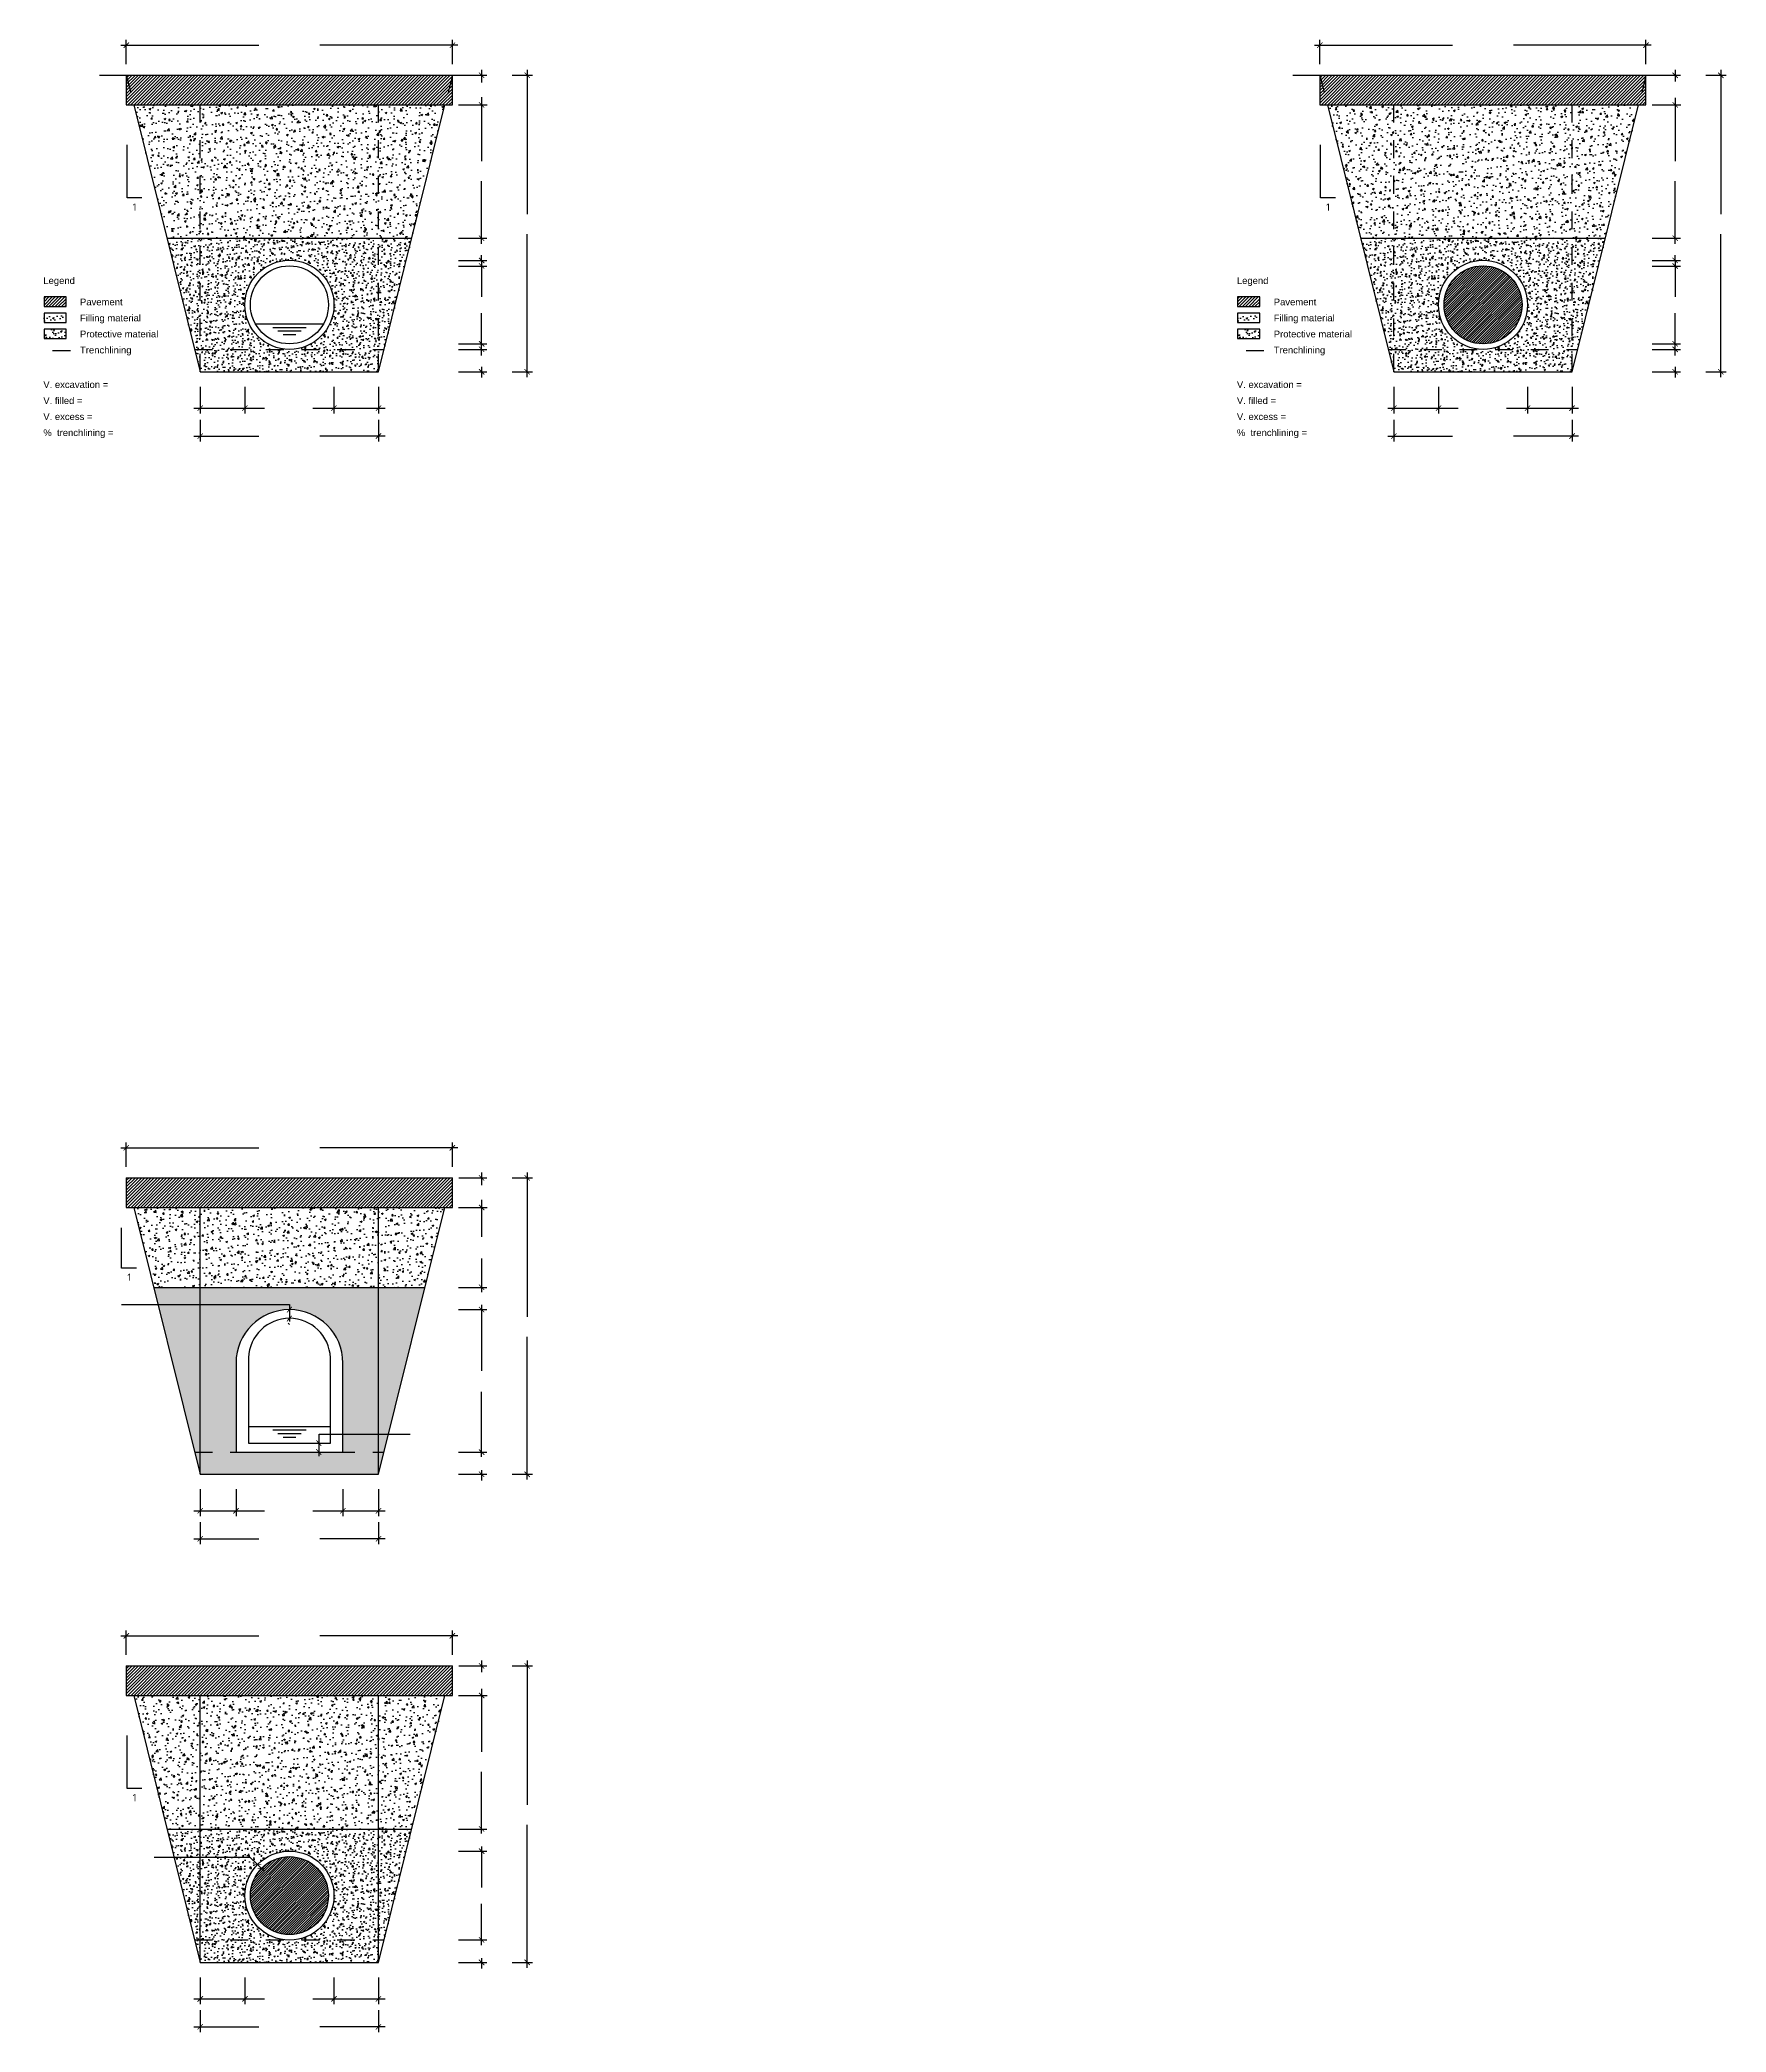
# Model space of a CAD drawing. Header units: inches. Extents: x -2.2 to 7.3, y -0.4 to 10.8.
import ezdxf

# ---------------------------------------------------------------- set-up
doc = ezdxf.new("R2010")
doc.units = ezdxf.units.IN
doc.header["$MEASUREMENT"] = 0
doc.linetypes.add('HIDDEN', pattern=[0.375, 0.25, -0.125])
doc.styles.add('open sans', font='OpenSans-Regular.ttf', dxfattribs={"height": 0.1})
doc.styles.get("Standard").update_dxf_attribs({"font": 'arial.ttf'})
pattern_1 = [(45, (-3.180415, 0), (-0.008838835, 0.008838835), [])]
pattern_2 = [(45, (3.521728, 0), (-0.008838835, 0.008838835), [])]

# ---------------------------------------------------------------- blocks, each defined once
blk = doc.blocks.new('_ARCHTICK')
at = {"color": 0, "linetype": 'ByBlock', "const_width": 0.15}
blk.add_lwpolyline([(-0.5, -0.5), (0.5, 0.5)], dxfattribs=at)

msp = doc.modelspace()

# ---------------------------------------------------------------- hatches: boundary and pattern name
at = {"linetype": 'Continuous', "ltscale": 0.1}
h = msp.add_hatch(dxfattribs=at)
h.set_pattern_fill('ANSI31', color=252, scale=0.1, style=0)
h.set_pattern_definition(pattern_1)
h.paths.add_polyline_path([(0.124, 10.398), (0.166, 10.564), (-1.665, 10.564), (-1.623, 10.398)])
h.paths.add_polyline_path([(-1.623, 10.398), (-1.665, 10.564), (-1.665, 10.398)], flags=16)
h.paths.add_polyline_path([(0.166, 10.398), (0.166, 10.564), (0.124, 10.398)], flags=16)
h = msp.add_hatch(dxfattribs=at)
h.set_pattern_fill('ANSI31', color=252, scale=0.1, style=0)
h.set_pattern_definition(pattern_2)
h.paths.add_polyline_path([(6.827, 10.398), (6.868, 10.564), (5.037, 10.564), (5.079, 10.398)])
h.paths.add_polyline_path([(5.079, 10.398), (5.037, 10.564), (5.037, 10.398)], flags=16)
h.paths.add_polyline_path([(6.868, 10.398), (6.868, 10.564), (6.827, 10.398)], flags=16)
h = msp.add_hatch(dxfattribs=at)
h.set_pattern_fill('AR-CONC', color=25, scale=0.014, style=0)
h.set_pattern_definition([(50, (-3.180415, 0), (0.1004164, -0.0087853), [0.0105, -0.1155]), (355, (-3.18042, 0), (-0.0194252, 0.1053069), [0.0084, -0.0924]), (100.4514, (-3.17205, -0.00073), (0.0809913, 0.0965215), [0.0089236, -0.0981599]), (46.1842, (-3.18042, 0.028), (0.1494137, -0.0231727), [0.01575, -0.17325]), (96.6356, (-3.16796, 0.02607), (0.1308528, 0.1363765), [0.0133854, -0.1472398]), (351.1842, (-3.18042, 0.028), (0.1308527, 0.1363766), [0.0126, -0.1386]), (21, (-3.166415, 0.021), (0.083567, -0.05636664), [0.0105, -0.1155]), (326, (-3.16642, 0.021), (0.0340641, 0.101521), [0.0084, -0.0924]), (71.4514, (-3.15945, 0.0163), (0.1176312, 0.0451543), [0.0089236, -0.0981599]), (37.5, (-3.180415, 0), (0.00170238, 0.04660514), [0, -0.09128, 0, -0.0938, 0, -0.09275]), (7.5, (-3.180415, 0), (0.03682974, 0.05521764), [0, -0.05348, 0, -0.08918, 0, -0.03535]), (327.5, (-3.211635, 0), (0.07473514, -0.00315768), [0, -0.035, 0, -0.1092, 0, -0.1449]), (317.5, (-3.225635, 0), (0.08164606, 0.0140147), [0, -0.0455, 0, -0.07252, 0, -0.1029])])
h.paths.add_polyline_path([(-1.25, 9.649), (-1.25, 10.398), (-1.623, 10.398), (-1.436, 9.649)])
h.paths.add_polyline_path([(-0.249, 9.649), (-0.249, 10.398), (-1.25, 10.398), (-1.25, 9.649)])
h.paths.add_polyline_path([(-0.062, 9.649), (0.124, 10.398), (-0.249, 10.398), (-0.249, 9.649)])
h = msp.add_hatch(dxfattribs=at)
h.set_pattern_fill('AR-CONC', color=25, scale=0.014, style=0)
h.set_pattern_definition([(50, (-0.66993, 0), (0.1004164, -0.0087853), [0.0105, -0.1155]), (355, (-0.66993, 0), (-0.0194252, 0.1053069), [0.0084, -0.0924]), (100.4514, (-0.66156, -0.00073), (0.0809913, 0.0965215), [0.0089236, -0.0981599]), (46.1842, (-0.66993, 0.028), (0.1494137, -0.0231727), [0.01575, -0.17325]), (96.6356, (-0.65748, 0.02607), (0.1308528, 0.1363765), [0.0133854, -0.1472398]), (351.1842, (-0.66993, 0.028), (0.1308527, 0.1363766), [0.0126, -0.1386]), (21, (-0.65593, 0.021), (0.083567, -0.05636664), [0.0105, -0.1155]), (326, (-0.65593, 0.021), (0.03406415, 0.101521), [0.0084, -0.0924]), (71.4514, (-0.64897, 0.0163), (0.1176312, 0.0451543), [0.0089236, -0.0981599]), (37.5, (-0.669932, 0), (0.00170238, 0.04660514), [0, -0.09128, 0, -0.0938, 0, -0.09275]), (7.5, (-0.66993, 0), (0.03682974, 0.05521764), [0, -0.05348, 0, -0.08918, 0, -0.03535]), (327.5, (-0.701152, 0), (0.07473514, -0.00315768), [0, -0.035, 0, -0.1092, 0, -0.1449]), (317.5, (-0.71515, 0), (0.08164606, 0.0140147), [0, -0.0455, 0, -0.07252, 0, -0.1029])])
h.paths.add_polyline_path([(5.453, 9.649), (5.453, 10.398), (5.079, 10.398), (5.266, 9.649)])
h.paths.add_polyline_path([(6.453, 9.649), (6.453, 10.398), (5.453, 10.398), (5.453, 9.649)])
h.paths.add_polyline_path([(6.64, 9.649), (6.827, 10.398), (6.453, 10.398), (6.453, 9.649)])
h = msp.add_hatch(dxfattribs=at)
h.set_pattern_fill('AR-CONC', color=35, scale=0.01, style=0)
h.set_pattern_definition([(50, (-3.180415, 0), (0.07172602, -0.0062752), [0.0075, -0.0825]), (355, (-3.180415, 0), (-0.01387513, 0.0752192), [0.006, -0.066]), (100.4514, (-3.17444, -0.00052), (0.05785094, 0.06894395), [0.006374, -0.0701142]), (46.1842, (-3.180415, 0.02), (0.1067241, -0.0165519), [0.01125, -0.12375]), (96.6356, (-3.17152, 0.01862), (0.0934663, 0.0974118), [0.009561, -0.1051713]), (351.1842, (-3.18042, 0.02), (0.0934662, 0.0974119), [0.009, -0.099]), (21, (-3.170415, 0.015), (0.0596907, -0.0402619), [0.0075, -0.0825]), (326, (-3.170415, 0.015), (0.02433153, 0.072515), [0.006, -0.066]), (71.4514, (-3.16544, 0.011645), (0.08402226, 0.03225305), [0.006374, -0.0701142]), (37.5, (-3.180415, 0), (0.001215986, 0.033289385), [0, -0.0652, 0, -0.067, 0, -0.06625]), (7.5, (-3.180415, 0), (0.02630695, 0.03944117), [0, -0.0382, 0, -0.0637, 0, -0.02525]), (327.5, (-3.202715, 0), (0.053382244, -0.00225549), [0, -0.025, 0, -0.078, 0, -0.1035]), (317.5, (-3.212715, 0), (0.05831862, 0.0100105), [0, -0.0325, 0, -0.0518, 0, -0.0735])])
h.paths.add_polyline_path([(-0.249, 9.025), (-0.249, 9.649), (-1.25, 9.649), (-1.25, 9.025), (-0.749, 9.025, -0.414213), (-0.999, 9.275, -1), (-0.499, 9.275, -0.414213), (-0.749, 9.025)])
h.paths.add_polyline_path([(-1.25, 8.899), (-1.25, 9.649), (-1.436, 9.649)])
h.paths.add_polyline_path([(-0.218, 9.025), (-0.062, 9.649), (-0.249, 9.649), (-0.249, 9.025)])
h.paths.add_polyline_path([(-0.249, 8.899), (-0.249, 9.025), (-1.25, 9.025), (-1.25, 8.899)])
h = msp.add_hatch(dxfattribs=at)
h.set_pattern_fill('AR-CONC', color=35, scale=0.01, style=0)
h.set_pattern_definition([(50, (3.52173, 0), (0.07172602, -0.0062752), [0.0075, -0.0825]), (355, (3.52173, 0), (-0.01387513, 0.0752192), [0.006, -0.066]), (100.4514, (3.527705, -0.00052), (0.05785094, 0.06894395), [0.006374, -0.0701142]), (46.1842, (3.52173, 0.02), (0.1067241, -0.0165519), [0.01125, -0.12375]), (96.6356, (3.53062, 0.01862), (0.0934663, 0.0974118), [0.009561, -0.1051713]), (351.1842, (3.52173, 0.02), (0.0934662, 0.0974119), [0.009, -0.099]), (21, (3.53173, 0.015), (0.0596907, -0.0402619), [0.0075, -0.0825]), (326, (3.53173, 0.015), (0.02433153, 0.072515), [0.006, -0.066]), (71.4514, (3.5367, 0.011645), (0.08402226, 0.03225305), [0.006374, -0.0701142]), (37.5, (3.521728, 0), (0.001215986, 0.033289385), [0, -0.0652, 0, -0.067, 0, -0.06625]), (7.5, (3.521728, 0), (0.02630695, 0.03944117), [0, -0.0382, 0, -0.0637, 0, -0.02525]), (327.5, (3.499428, 0), (0.053382244, -0.00225549), [0, -0.025, 0, -0.078, 0, -0.1035]), (317.5, (3.48943, 0), (0.05831862, 0.0100105), [0, -0.0325, 0, -0.0518, 0, -0.0735])])
h.paths.add_polyline_path([(6.453, 9.025), (6.453, 9.649), (5.453, 9.649), (5.453, 9.025), (5.953, 9.025, -0.414213), (5.703, 9.275, -1), (6.203, 9.275, -0.414213), (5.953, 9.025)])
h.paths.add_polyline_path([(5.453, 8.899), (5.453, 9.649), (5.266, 9.649)])
h.paths.add_polyline_path([(6.485, 9.025), (6.64, 9.649), (6.453, 9.649), (6.453, 9.025)])
h.paths.add_polyline_path([(6.453, 8.899), (6.453, 9.025), (5.453, 9.025), (5.453, 8.899)])
h = msp.add_hatch(dxfattribs=at)
h.set_pattern_fill('ANSI31', color=141, scale=0.075, style=0)
h.set_pattern_definition([(45, (-0.669932, 0), (-0.006629126, 0.006629126), [])])
h.paths.add_polyline_path([(6.172, 9.275, 1), (5.734, 9.275, 1)])
h = msp.add_hatch(dxfattribs=at)
h.set_pattern_fill('ANSI31', color=252, scale=0.1, style=0)
h.set_pattern_definition(pattern_1)
h.paths.add_polyline_path([(-2.003, 9.265), (-2.003, 9.319), (-2.127, 9.319), (-2.127, 9.265)])
h = msp.add_hatch(dxfattribs=at)
h.set_pattern_fill('ANSI31', color=252, scale=0.1, style=0)
h.set_pattern_definition(pattern_2)
h.paths.add_polyline_path([(4.699, 9.265), (4.699, 9.319), (4.575, 9.319), (4.575, 9.265)])
h = msp.add_hatch(dxfattribs=at)
h.set_pattern_fill('AR-CONC', color=25, scale=0.014, style=0)
h.set_pattern_definition([(50, (-3.18155, -0.171), (0.1004164, -0.0087853), [0.0105, -0.1155]), (355, (-3.18155, -0.171), (-0.0194252, 0.1053069), [0.0084, -0.0924]), (100.4514, (-3.17318, -0.17173), (0.0809913, 0.0965215), [0.0089236, -0.0981599]), (46.1842, (-3.18155, -0.143), (0.1494137, -0.0231727), [0.01575, -0.17325]), (96.6356, (-3.1691, -0.14493), (0.1308528, 0.1363765), [0.0133854, -0.1472398]), (351.1842, (-3.18155, -0.143), (0.1308527, 0.1363766), [0.0126, -0.1386]), (21, (-3.16755, -0.15), (0.083567, -0.05636664), [0.0105, -0.1155]), (326, (-3.16755, -0.15), (0.0340641, 0.101521), [0.0084, -0.0924]), (71.4514, (-3.16059, -0.15469), (0.1176312, 0.0451543), [0.0089236, -0.0981599]), (37.5, (-3.18155, -0.170997), (0.00170238, 0.04660514), [0, -0.09128, 0, -0.0938, 0, -0.09275]), (7.5, (-3.18155, -0.170997), (0.03682974, 0.05521764), [0, -0.05348, 0, -0.08918, 0, -0.03535]), (327.5, (-3.21277, -0.170997), (0.07473514, -0.00315768), [0, -0.035, 0, -0.1092, 0, -0.1449]), (317.5, (-3.22677, -0.171), (0.08164606, 0.0140147), [0, -0.0455, 0, -0.07252, 0, -0.1029])])
h.paths.add_polyline_path([(-2.003, 9.175), (-2.003, 9.229), (-2.127, 9.229), (-2.127, 9.175)])
h = msp.add_hatch(dxfattribs=at)
h.set_pattern_fill('AR-CONC', color=25, scale=0.014, style=0)
h.set_pattern_definition([(50, (3.52059, -0.171), (0.1004164, -0.0087853), [0.0105, -0.1155]), (355, (3.52059, -0.171), (-0.0194252, 0.1053069), [0.0084, -0.0924]), (100.4514, (3.52896, -0.17173), (0.0809913, 0.0965215), [0.0089236, -0.0981599]), (46.1842, (3.52059, -0.143), (0.1494137, -0.0231727), [0.01575, -0.17325]), (96.6356, (3.53304, -0.14493), (0.1308528, 0.1363765), [0.0133854, -0.1472398]), (351.1842, (3.5206, -0.143), (0.1308527, 0.1363766), [0.0126, -0.1386]), (21, (3.53459, -0.15), (0.083567, -0.05636664), [0.0105, -0.1155]), (326, (3.53459, -0.15), (0.0340641, 0.101521), [0.0084, -0.0924]), (71.4514, (3.54156, -0.15469), (0.1176312, 0.0451543), [0.0089236, -0.0981599]), (37.5, (3.520594, -0.170997), (0.00170238, 0.04660514), [0, -0.09128, 0, -0.0938, 0, -0.09275]), (7.5, (3.520594, -0.170997), (0.03682974, 0.05521764), [0, -0.05348, 0, -0.08918, 0, -0.03535]), (327.5, (3.489374, -0.170997), (0.07473514, -0.00315768), [0, -0.035, 0, -0.1092, 0, -0.1449]), (317.5, (3.475374, -0.171), (0.08164606, 0.0140147), [0, -0.0455, 0, -0.07252, 0, -0.1029])])
h.paths.add_polyline_path([(4.699, 9.175), (4.699, 9.229), (4.575, 9.229), (4.575, 9.175)])
h = msp.add_hatch(dxfattribs=at)
h.set_pattern_fill('AR-CONC', color=35, scale=0.01, style=0)
h.set_pattern_definition([(50, (-3.18155, -0.171), (0.071726, -0.0062752), [0.0075, -0.0825]), (355, (-3.18155, -0.171), (-0.01387513, 0.0752192), [0.006, -0.066]), (100.4514, (-3.17557, -0.17152), (0.05785094, 0.06894395), [0.006374, -0.0701142]), (46.1842, (-3.18155, -0.151), (0.1067241, -0.0165519), [0.01125, -0.12375]), (96.6356, (-3.17266, -0.15238), (0.0934663, 0.0974118), [0.009561, -0.1051713]), (351.1842, (-3.18155, -0.151), (0.0934662, 0.0974119), [0.009, -0.099]), (21, (-3.17155, -0.156), (0.0596907, -0.0402619), [0.0075, -0.0825]), (326, (-3.17155, -0.156), (0.02433153, 0.072515), [0.006, -0.066]), (71.4514, (-3.166575, -0.15935), (0.08402226, 0.03225305), [0.006374, -0.0701142]), (37.5, (-3.18155, -0.170997), (0.001215986, 0.033289385), [0, -0.0652, 0, -0.067, 0, -0.06625]), (7.5, (-3.18155, -0.170997), (0.02630695, 0.03944117), [0, -0.0382, 0, -0.0637, 0, -0.02525]), (327.5, (-3.20385, -0.170997), (0.05338224, -0.00225549), [0, -0.025, 0, -0.078, 0, -0.1035]), (317.5, (-3.21385, -0.170997), (0.05831862, 0.0100105), [0, -0.0325, 0, -0.0518, 0, -0.0735])])
h.paths.add_polyline_path([(-2.003, 9.085), (-2.003, 9.139), (-2.127, 9.139), (-2.127, 9.085)])
h = msp.add_hatch(dxfattribs=at)
h.set_pattern_fill('AR-CONC', color=35, scale=0.01, style=0)
h.set_pattern_definition([(50, (3.520594, -0.171), (0.071726, -0.0062752), [0.0075, -0.0825]), (355, (3.52059, -0.171), (-0.01387513, 0.0752192), [0.006, -0.066]), (100.4514, (3.52657, -0.17152), (0.05785094, 0.06894395), [0.006374, -0.0701142]), (46.1842, (3.52059, -0.151), (0.1067241, -0.0165519), [0.01125, -0.12375]), (96.6356, (3.52949, -0.15238), (0.0934663, 0.0974118), [0.009561, -0.1051713]), (351.1842, (3.52059, -0.151), (0.0934662, 0.0974119), [0.009, -0.099]), (21, (3.530594, -0.156), (0.0596907, -0.0402619), [0.0075, -0.0825]), (326, (3.53059, -0.156), (0.02433153, 0.072515), [0.006, -0.066]), (71.4514, (3.53557, -0.15935), (0.08402226, 0.03225305), [0.006374, -0.0701142]), (37.5, (3.520594, -0.170997), (0.001215986, 0.033289385), [0, -0.0652, 0, -0.067, 0, -0.06625]), (7.5, (3.520594, -0.170997), (0.02630695, 0.03944117), [0, -0.0382, 0, -0.0637, 0, -0.02525]), (327.5, (3.498294, -0.170997), (0.05338224, -0.00225549), [0, -0.025, 0, -0.078, 0, -0.1035]), (317.5, (3.488294, -0.170997), (0.05831862, 0.0100105), [0, -0.0325, 0, -0.0518, 0, -0.0735])])
h.paths.add_polyline_path([(4.699, 9.085), (4.699, 9.139), (4.575, 9.139), (4.575, 9.085)])
h = msp.add_hatch(dxfattribs=at)
h.set_pattern_fill('ANSI31', color=252, scale=0.1, style=0)
h.set_pattern_definition([(45, (-3.180415, -6.192466), (-0.008838835, 0.008838835), [])])
h.paths.add_polyline_path([(0.124, 4.206), (0.166, 4.372), (-1.665, 4.372), (-1.623, 4.206)])
h.paths.add_polyline_path([(-1.623, 4.206), (-1.665, 4.372), (-1.665, 4.206)], flags=16)
h.paths.add_polyline_path([(0.166, 4.206), (0.166, 4.372), (0.124, 4.206)], flags=16)
h = msp.add_hatch(dxfattribs=at)
h.set_pattern_fill('AR-CONC', color=252, scale=0.014, style=0)
h.paths.add_polyline_path([(-1.25, 3.757), (-1.25, 4.206), (-1.623, 4.206), (-1.511, 3.757)])
h.paths.add_polyline_path([(-0.249, 3.757), (-0.249, 4.206), (-1.25, 4.206), (-1.25, 3.757)])
h.paths.add_polyline_path([(0.013, 3.757), (0.124, 4.206), (-0.249, 4.206), (-0.249, 3.757)])
h = msp.add_hatch(dxfattribs=at)
h.set_pattern_fill('AR-CONC', color=252, scale=0.01, style=0)
h.paths.add_polyline_path([(-1.25, 2.775), (-1.25, 3.661), (-1.487, 3.661), (-1.266, 2.775)])
h.paths.add_polyline_path([(-1.25, 3.661), (-1.25, 3.757), (-1.511, 3.757), (-1.487, 3.661)])
h.paths.add_polyline_path([(-0.249, 2.832), (-0.249, 3.757), (-1.25, 3.757), (-1.25, 3.661), (-0.749, 3.661), (-0.749, 3.632, -0.413749), (-0.449, 3.332), (-0.449, 2.832)])
h.paths.add_polyline_path([(-0.218, 2.832), (0.013, 3.757), (-0.249, 3.757), (-0.249, 2.832)])
h.paths.add_polyline_path([(-0.249, 2.707), (-0.249, 2.832), (-0.449, 2.832), (-0.749, 2.832), (-0.878, 2.832), (-0.878, 2.775), (-1.25, 2.775), (-1.25, 2.707)])
h.paths.add_polyline_path([(-0.249, 2.707), (-0.218, 2.832), (-0.249, 2.832)])
h.paths.add_polyline_path([(-1.25, 2.707), (-1.25, 2.775), (-1.266, 2.775)])
h.paths.add_polyline_path([(-1.049, 3.332, -0.414214), (-0.749, 3.632), (-0.749, 3.633), (-0.749, 3.661), (-1.25, 3.661), (-1.25, 2.832), (-1.049, 2.832)], flags=16)
h.paths.add_polyline_path([(-0.878, 2.775), (-0.878, 2.832), (-0.878, 2.832), (-1.049, 2.832), (-1.25, 2.832), (-1.25, 2.775)], flags=16)
h = msp.add_hatch(dxfattribs=at)
h.set_pattern_fill('ANSI31', color=252, scale=0.1, style=0)
h.set_pattern_definition([(45, (-3.180415, -8.933363), (-0.008838835, 0.008838835), [])])
h.paths.add_polyline_path([(0.124, 1.465), (0.166, 1.631), (-1.665, 1.631), (-1.623, 1.465)])
h.paths.add_polyline_path([(-1.623, 1.465), (-1.665, 1.631), (-1.665, 1.465)], flags=16)
h.paths.add_polyline_path([(0.166, 1.465), (0.166, 1.631), (0.124, 1.465)], flags=16)
h = msp.add_hatch(dxfattribs=at)
h.set_pattern_fill('AR-CONC', color=252, scale=0.014, style=0)
h.set_pattern_definition([(50, (-7.372075, -8.93336), (0.1004164, -0.0087853), [0.0105, -0.1155]), (355, (-7.37208, -8.93336), (-0.0194252, 0.1053069), [0.0084, -0.0924]), (100.4514, (-7.36371, -8.93409), (0.0809913, 0.0965215), [0.0089236, -0.0981599]), (46.1842, (-7.37208, -8.90536), (0.1494137, -0.0231727), [0.01575, -0.17325]), (96.6356, (-7.35962, -8.9073), (0.1308528, 0.1363765), [0.0133854, -0.1472398]), (351.1842, (-7.37208, -8.90536), (0.1308527, 0.1363766), [0.0126, -0.1386]), (21, (-7.358075, -8.91236), (0.083567, -0.05636664), [0.0105, -0.1155]), (326, (-7.35808, -8.91236), (0.03406415, 0.101521), [0.0084, -0.0924]), (71.4514, (-7.35111, -8.91706), (0.1176312, 0.0451543), [0.0089236, -0.0981599]), (37.5, (-7.372075, -8.933363), (0.00170238, 0.04660514), [0, -0.09128, 0, -0.0938, 0, -0.09275]), (7.5, (-7.372075, -8.933363), (0.03682974, 0.05521764), [0, -0.05348, 0, -0.08918, 0, -0.03535]), (327.5, (-7.403295, -8.933363), (0.07473514, -0.00315768), [0, -0.035, 0, -0.1092, 0, -0.1449]), (317.5, (-7.417295, -8.93336), (0.08164606, 0.0140147), [0, -0.0455, 0, -0.07252, 0, -0.1029])])
h.paths.add_polyline_path([(-1.25, 0.715), (-1.25, 1.465), (-1.623, 1.465), (-1.436, 0.715)])
h.paths.add_polyline_path([(-0.249, 0.715), (-0.249, 1.465), (-1.25, 1.465), (-1.25, 0.715)])
h.paths.add_polyline_path([(-0.062, 0.715), (0.124, 1.465), (-0.249, 1.465), (-0.249, 0.715)])
h = msp.add_hatch(dxfattribs=at)
h.set_pattern_fill('AR-CONC', color=252, scale=0.01, style=0)
h.set_pattern_definition([(50, (-3.180415, -8.93336), (0.07172602, -0.0062752), [0.0075, -0.0825]), (355, (-3.180415, -8.93336), (-0.01387513, 0.0752192), [0.006, -0.066]), (100.4514, (-3.17444, -8.933886), (0.05785094, 0.06894395), [0.006374, -0.0701142]), (46.1842, (-3.180415, -8.91336), (0.1067241, -0.0165519), [0.01125, -0.12375]), (96.6356, (-3.17152, -8.91474), (0.0934663, 0.0974118), [0.009561, -0.1051713]), (351.1842, (-3.18042, -8.91336), (0.0934662, 0.0974119), [0.009, -0.099]), (21, (-3.170415, -8.91836), (0.0596907, -0.0402619), [0.0075, -0.0825]), (326, (-3.170415, -8.91836), (0.02433153, 0.072515), [0.006, -0.066]), (71.4514, (-3.16544, -8.92172), (0.08402226, 0.03225305), [0.006374, -0.0701142]), (37.5, (-3.180415, -8.933363), (0.001215986, 0.033289385), [0, -0.0652, 0, -0.067, 0, -0.06625]), (7.5, (-3.180415, -8.933363), (0.02630695, 0.03944117), [0, -0.0382, 0, -0.0637, 0, -0.02525]), (327.5, (-3.202715, -8.933363), (0.053382244, -0.00225549), [0, -0.025, 0, -0.078, 0, -0.1035]), (317.5, (-3.212715, -8.933363), (0.05831862, 0.0100105), [0, -0.0325, 0, -0.0518, 0, -0.0735])])
h.paths.add_polyline_path([(-0.249, 0.092), (-0.249, 0.715), (-1.25, 0.715), (-1.25, 0.092), (-0.749, 0.092, -0.414213), (-0.999, 0.341, -1), (-0.499, 0.341, -0.414213), (-0.749, 0.092)])
h.paths.add_polyline_path([(-1.25, -0.034), (-1.25, 0.715), (-1.436, 0.715)])
h.paths.add_polyline_path([(-0.218, 0.092), (-0.062, 0.715), (-0.249, 0.715), (-0.249, 0.092)])
h.paths.add_polyline_path([(-0.249, -0.034), (-0.249, 0.092), (-1.25, 0.092), (-1.25, -0.034)])
h = msp.add_hatch(dxfattribs=at)
h.set_pattern_fill('ANSI31', color=141, scale=0.075, style=0)
h.set_pattern_definition([(45, (-7.372075, -8.933363), (-0.006629126, 0.006629126), [])])
h.paths.add_polyline_path([(-0.53, 0.341, 1), (-0.968, 0.341, 1)])

# ---------------------------------------------------------------- linework, layer by layer
at = {"color": 0, "linetype": 'Continuous', "ltscale": 0.1}
for p, q in [((-1.665, 10.627), (-1.665, 10.763)), ((0.166, 10.627), (0.166, 10.763)), ((5.037, 10.627), (5.037, 10.763)), ((6.868, 10.627), (6.868, 10.763)), ((-1.695, 10.733), (-0.92, 10.733)), ((0.196, 10.733), (-0.578, 10.733)), ((5.007, 10.733), (5.782, 10.733)), ((6.898, 10.733), (6.124, 10.733)), ((0.202, 10.564), (0.36, 10.564)), ((0.33, 10.594), (0.33, 10.524)), ((0.502, 10.564), (0.616, 10.564)), ((0.586, 10.594), (0.586, 9.785)), ((6.904, 10.564), (7.062, 10.564)), ((7.032, 10.594), (7.032, 10.529)), ((7.204, 10.564), (7.318, 10.564)), ((7.288, 10.594), (7.288, 9.785)), ((0.33, 10.442), (0.33, 10.368)), ((7.032, 10.437), (7.032, 10.368)), ((0.201, 10.398), (0.359, 10.398)), ((0.202, 10.398), (0.361, 10.398)), ((0.33, 10.398), (0.33, 10.082)), ((6.903, 10.398), (7.061, 10.398)), ((6.904, 10.398), (7.063, 10.398)), ((7.032, 10.398), (7.032, 10.082)), ((0.33, 9.617), (0.33, 9.969)), ((7.032, 9.617), (7.032, 9.969)), ((0.201, 9.649), (0.36, 9.649)), ((0.201, 9.649), (0.36, 9.649)), ((0.586, 8.869), (0.586, 9.672)), ((6.903, 9.649), (7.062, 9.649)), ((6.903, 9.649), (7.062, 9.649)), ((7.288, 8.869), (7.288, 9.672)), ((0.201, 9.524), (0.36, 9.524)), ((0.201, 9.524), (0.36, 9.524)), ((0.33, 9.524), (0.33, 9.554)), ((0.33, 9.524), (0.33, 9.494)), ((6.903, 9.524), (7.062, 9.524)), ((6.903, 9.524), (7.062, 9.524)), ((7.032, 9.524), (7.032, 9.554)), ((7.032, 9.524), (7.032, 9.494)), ((0.201, 9.493), (0.36, 9.493)), ((0.201, 9.493), (0.36, 9.493)), ((0.33, 9.493), (0.33, 9.463)), ((0.33, 9.493), (0.33, 9.32)), ((6.903, 9.493), (7.062, 9.493)), ((6.903, 9.493), (7.062, 9.493)), ((7.032, 9.493), (7.032, 9.463)), ((7.032, 9.493), (7.032, 9.32)), ((0.33, 9.056), (0.33, 9.228)), ((7.032, 9.056), (7.032, 9.228)), ((0.33, 9.056), (0.33, 9.086)), ((7.032, 9.056), (7.032, 9.086)), ((0.201, 9.056), (0.36, 9.056)), ((0.201, 9.056), (0.36, 9.056)), ((0.201, 9.025), (0.36, 9.025)), ((0.201, 9.025), (0.36, 9.025)), ((0.33, 8.99), (0.33, 9.055)), ((6.903, 9.056), (7.062, 9.056)), ((6.903, 9.056), (7.062, 9.056)), ((6.903, 9.025), (7.062, 9.025)), ((6.903, 9.025), (7.062, 9.025)), ((7.032, 8.99), (7.032, 9.055)), ((0.201, 8.899), (0.36, 8.899)), ((0.33, 8.927), (0.33, 8.866)), ((0.502, 8.899), (0.616, 8.899)), ((6.903, 8.899), (7.062, 8.899)), ((7.032, 8.927), (7.032, 8.866)), ((7.204, 8.899), (7.318, 8.899)), ((-1.25, 8.815), (-1.25, 8.665)), ((-0.999, 8.815), (-0.999, 8.665)), ((-0.999, 8.815), (-0.999, 8.665)), ((-0.499, 8.815), (-0.499, 8.665)), ((-0.499, 8.815), (-0.499, 8.665)), ((-0.249, 8.815), (-0.249, 8.665)), ((5.453, 8.815), (5.453, 8.665)), ((5.703, 8.815), (5.703, 8.665)), ((5.703, 8.815), (5.703, 8.665)), ((6.203, 8.815), (6.203, 8.665)), ((6.203, 8.815), (6.203, 8.665)), ((6.453, 8.815), (6.453, 8.665)), ((-1.285, 8.695), (-0.889, 8.695)), ((-1.25, 8.63), (-1.25, 8.508)), ((-0.617, 8.695), (-0.212, 8.695)), ((-0.249, 8.63), (-0.249, 8.508)), ((5.418, 8.695), (5.814, 8.695)), ((5.453, 8.63), (5.453, 8.508)), ((6.085, 8.695), (6.49, 8.695)), ((6.453, 8.63), (6.453, 8.508)), ((-1.285, 8.538), (-0.92, 8.538)), ((-0.212, 8.538), (-0.578, 8.538)), ((5.418, 8.538), (5.782, 8.538)), ((6.49, 8.538), (6.124, 8.538)), ((-1.695, 4.541), (-0.92, 4.541)), ((-1.665, 4.434), (-1.665, 4.571)), ((0.196, 4.541), (-0.578, 4.541)), ((0.166, 4.434), (0.166, 4.571)), ((0.202, 4.372), (0.36, 4.372)), ((0.33, 4.402), (0.33, 4.331)), ((0.502, 4.372), (0.616, 4.372)), ((0.586, 4.402), (0.586, 3.592)), ((0.201, 4.206), (0.359, 4.206)), ((0.202, 4.206), (0.361, 4.206)), ((0.33, 4.249), (0.33, 4.176)), ((0.33, 4.206), (0.33, 4.04)), ((0.33, 3.92), (0.33, 3.73)), ((0.201, 3.757), (0.36, 3.757)), ((0.201, 3.757), (0.36, 3.757)), ((-1.692, 3.661), (-0.749, 3.661)), ((-0.756, 3.575), (-0.749, 3.582)), ((-0.749, 3.661), (-0.748, 3.565)), ((0.201, 3.632), (0.36, 3.632)), ((0.201, 3.632), (0.36, 3.632)), ((0.33, 3.659), (0.33, 3.289)), ((-0.756, 3.555), (-0.749, 3.548)), ((0.586, 2.677), (0.586, 3.48)), ((0.33, 2.806), (0.33, 3.17)), ((-0.583, 2.809), (-0.583, 2.932)), ((-0.583, 2.932), (-0.072, 2.932)), ((0.201, 2.832), (0.36, 2.832)), ((0.201, 2.832), (0.36, 2.832)), ((0.33, 2.806), (0.33, 2.806)), ((0.201, 2.707), (0.36, 2.707)), ((0.33, 2.73), (0.33, 2.673)), ((0.502, 2.707), (0.616, 2.707)), ((-1.25, 2.623), (-1.25, 2.472)), ((-1.049, 2.623), (-1.049, 2.472)), ((-1.049, 2.623), (-1.049, 2.472)), ((-0.449, 2.623), (-0.449, 2.472)), ((-0.449, 2.623), (-0.449, 2.472)), ((-0.249, 2.623), (-0.249, 2.472)), ((-1.285, 2.502), (-0.889, 2.502)), ((-0.617, 2.502), (-0.212, 2.502)), ((-1.25, 2.438), (-1.25, 2.315)), ((-0.249, 2.438), (-0.249, 2.315)), ((-1.285, 2.345), (-0.92, 2.345)), ((-0.212, 2.345), (-0.578, 2.345)), ((-1.695, 1.8), (-0.92, 1.8)), ((-1.665, 1.693), (-1.665, 1.83)), ((0.196, 1.8), (-0.578, 1.8)), ((0.166, 1.693), (0.166, 1.83)), ((0.202, 1.631), (0.36, 1.631)), ((0.33, 1.661), (0.33, 1.595)), ((0.502, 1.631), (0.616, 1.631)), ((0.586, 1.661), (0.586, 0.851)), ((0.201, 1.465), (0.359, 1.465)), ((0.202, 1.465), (0.361, 1.465)), ((0.33, 1.503), (0.33, 1.435)), ((0.33, 1.465), (0.33, 1.148)), ((0.33, 0.69), (0.33, 1.036)), ((0.201, 0.715), (0.36, 0.715)), ((0.201, 0.715), (0.36, 0.715)), ((0.586, -0.064), (0.586, 0.739)), ((0.201, 0.591), (0.36, 0.591)), ((0.201, 0.591), (0.36, 0.591)), ((0.33, 0.616), (0.33, 0.387)), ((-1.509, 0.557), (-0.971, 0.557)), ((-0.971, 0.557), (-0.889, 0.478)), ((-0.935, 0.508), (-0.928, 0.515)), ((-0.913, 0.487), (-0.906, 0.494)), ((0.33, 0.063), (0.33, 0.294)), ((0.201, 0.092), (0.36, 0.092)), ((0.201, 0.092), (0.36, 0.092)), ((0.201, -0.034), (0.36, -0.034)), ((0.33, -0.01), (0.33, -0.068)), ((0.502, -0.034), (0.616, -0.034)), ((-1.25, -0.118), (-1.25, -0.269)), ((-0.999, -0.118), (-0.999, -0.269)), ((-0.999, -0.118), (-0.999, -0.269)), ((-0.499, -0.118), (-0.499, -0.269)), ((-0.499, -0.118), (-0.499, -0.269)), ((-0.249, -0.118), (-0.249, -0.269)), ((-1.285, -0.239), (-0.889, -0.239)), ((-1.25, -0.303), (-1.25, -0.426)), ((-0.617, -0.239), (-0.212, -0.239)), ((-0.249, -0.303), (-0.249, -0.426)), ((-1.285, -0.396), (-0.92, -0.396)), ((-0.212, -0.396), (-0.578, -0.396))]:
    msp.add_line(p, q, dxfattribs=at)
at = {"color": 0}
for points in [[(-1.816, 10.564), (0.336, 10.564)], [(-1.665, 10.564), (-1.665, 10.398)], [(4.886, 10.564), (7.039, 10.564)], [(5.037, 10.564), (5.037, 10.398)], [(-1.623, 10.398), (-1.25, 8.899), (-0.249, 8.899), (0.124, 10.398)], [(5.079, 10.398), (5.453, 8.899), (6.453, 8.899), (6.827, 10.398)], [(-1.436, 9.649), (-0.062, 9.649)], [(5.266, 9.649), (6.64, 9.649)], [(-1.511, 3.757), (0.013, 3.757)], [(-1.436, 0.715), (-0.062, 0.715)]]:
    msp.add_lwpolyline(points, dxfattribs=at)
at = {"color": 0, "linetype": 'Continuous', "ltscale": 14}
for points in [[(-1.665, 10.564), (-1.665, 10.398), (0.166, 10.398), (0.166, 10.564)], [(5.037, 10.564), (5.037, 10.398), (6.868, 10.398), (6.868, 10.564)]]:
    msp.add_lwpolyline(points, dxfattribs=at)
at = {"color": 0, "linetype": 'HIDDEN', "ltscale": 0.1}
for points in [[(-1.665, 10.564), (-1.623, 10.398)], [(0.166, 10.564), (0.124, 10.398)], [(5.037, 10.564), (5.079, 10.398)], [(6.868, 10.564), (6.827, 10.398)], [(-1.281, 9.025), (-0.218, 9.025)], [(5.421, 9.025), (6.485, 9.025)], [(-1.281, 2.832), (-0.218, 2.832)], [(-1.281, 0.092), (-0.218, 0.092)]]:
    msp.add_lwpolyline(points, dxfattribs=at)
at = {"color": 251, "linetype": 'HIDDEN', "ltscale": 0.2}
for points in [[(-1.25, 8.899), (-1.25, 10.398)], [(-0.249, 8.899), (-0.249, 10.398)], [(5.453, 8.899), (5.453, 10.398)], [(6.453, 8.899), (6.453, 10.398)], [(-1.979, 9.016), (-2.151, 9.016)], [(4.723, 9.016), (4.552, 9.016)]]:
    msp.add_lwpolyline(points, dxfattribs=at)
at = {"color": 0, "linetype": 'Continuous', "ltscale": 0.1}
for points in [[(-1.577, 9.875), (-1.661, 9.875), (-1.661, 10.173)], [(5.125, 9.875), (5.041, 9.875), (5.041, 10.173)], [(-1.607, 3.865), (-1.692, 3.865), (-1.692, 4.092)], [(-1.577, 0.942), (-1.661, 0.942), (-1.661, 1.24)]]:
    msp.add_lwpolyline(points, dxfattribs=at)
for points in [[(-2.127, 9.319), (-2.127, 9.265), (-2.003, 9.265), (-2.003, 9.319)], [(4.575, 9.319), (4.575, 9.265), (4.699, 9.265), (4.699, 9.319)], [(-2.127, 9.229), (-2.127, 9.175), (-2.003, 9.175), (-2.003, 9.229)], [(4.575, 9.229), (4.575, 9.175), (4.699, 9.175), (4.699, 9.229)], [(-2.127, 9.139), (-2.127, 9.085), (-2.003, 9.085), (-2.003, 9.139)], [(4.575, 9.139), (4.575, 9.085), (4.699, 9.085), (4.699, 9.139)]]:
    msp.add_lwpolyline(points, close=True, dxfattribs=at)
at = {"color": 170, "linetype": 'Continuous', "ltscale": 0.1}
for points in [[(-0.94, 9.168), (-0.558, 9.168)], [(-0.843, 9.148), (-0.655, 9.148)], [(-0.814, 9.128), (-0.684, 9.128)], [(-0.785, 9.108), (-0.713, 9.108)], [(-0.979, 2.976), (-0.519, 2.976)], [(-0.843, 2.956), (-0.655, 2.956)], [(-0.814, 2.936), (-0.684, 2.936)], [(-0.785, 2.916), (-0.713, 2.916)]]:
    msp.add_lwpolyline(points, dxfattribs=at)
at = {"color": 2}
for points in [[(-1.665, 4.372), (0.166, 4.372)], [(-1.623, 4.206), (-1.25, 2.707), (-0.249, 2.707), (0.124, 4.206)], [(-1.665, 1.631), (0.166, 1.631)], [(-1.623, 1.465), (-1.25, -0.034), (-0.249, -0.034), (0.124, 1.465)]]:
    msp.add_lwpolyline(points, dxfattribs=at)
at = {"color": 2, "linetype": 'Continuous', "ltscale": 14}
for points in [[(-1.665, 4.372), (-1.665, 4.206), (0.166, 4.206), (0.166, 4.372)], [(-1.665, 1.631), (-1.665, 1.465), (0.166, 1.465), (0.166, 1.631)]]:
    msp.add_lwpolyline(points, dxfattribs=at)
at = {"color": 251, "linetype": 'HIDDEN', "ltscale": 10}
for points in [[(-1.25, 2.707), (-1.25, 4.206)], [(-0.249, 2.707), (-0.249, 4.206)], [(-1.25, -0.034), (-1.25, 1.465)], [(-0.249, -0.034), (-0.249, 1.465)]]:
    msp.add_lwpolyline(points, dxfattribs=at)
at = {"color": 0, "linetype": 'Continuous', "ltscale": 0.1}
msp.add_lwpolyline([(-0.749, 2.832), (-0.449, 2.832), (-0.449, 3.332, 1), (-1.049, 3.332), (-1.049, 2.832), (-0.449, 2.832)], format="xyb", dxfattribs=at)
msp.add_lwpolyline([(-0.519, 2.882), (-0.519, 3.362, 0.961987), (-0.979, 3.362), (-0.979, 2.882)], format="xyb", close=True, dxfattribs=at)
at = {"color": 0}
for centre, radius in [((-0.749, 9.275), 0.25), ((5.953, 9.275), 0.25), ((-0.749, 9.275), 0.219), ((5.953, 9.275), 0.219), ((-0.749, 0.341), 0.25), ((-0.749, 0.341), 0.219)]:
    msp.add_circle(centre, radius, dxfattribs=at)

# ---------------------------------------------------------------- block references
at = {"color": 0, "zscale": 0.03}
for p, xscale, yscale, rotation in [((-1.665, 10.733), 0.03, 0.03, 180), ((5.037, 10.733), 0.03, 0.03, 180), ((0.33, 10.564), 0.03, 0.03, 89.99999999999984), ((0.586, 10.564), 0.03, 0.03, 89.99999999999999), ((7.032, 10.564), 0.03, 0.03, 89.99999999999984), ((7.288, 10.564), 0.03, 0.03, 89.99999999999999), ((0.33, 10.398), 0.03, 0.03, 269.9999999999998), ((7.032, 10.398), 0.03, 0.03, 269.9999999999998), ((0.33, 9.649), 0.03, 0.03, 270), ((7.032, 9.649), 0.03, 0.03, 270), ((0.33, 9.524), 0.03, 0.03, 90), ((0.33, 9.493), 0.03, 0.03, 90), ((7.032, 9.524), 0.03, 0.03, 90), ((7.032, 9.493), 0.03, 0.03, 90), ((0.33, 9.056), 0.03, 0.03, 270), ((7.032, 9.056), 0.03, 0.03, 270), ((0.33, 9.025), 0.03, 0.03, 90), ((7.032, 9.025), 0.03, 0.03, 90), ((0.33, 8.899), 0.03, 0.03, 90), ((0.586, 8.899), 0.03, 0.03, 270), ((7.032, 8.899), 0.03, 0.03, 90), ((7.288, 8.899), 0.03, 0.03, 270), ((-1.25, 8.695), 0.03, 0.03, 180), ((-0.499, 8.695), 0.03, 0.03, 180), ((-0.499, 8.695), 0.03, 0.03, 180), ((5.453, 8.695), 0.03, 0.03, 180), ((6.203, 8.695), 0.03, 0.03, 180), ((6.203, 8.695), 0.03, 0.03, 180), ((-1.25, 8.538), 0.03, 0.03, 180), ((5.453, 8.538), 0.03, 0.03, 180), ((-1.665, 4.541), 0.03, 0.03, 180), ((0.33, 4.372), 0.03, 0.03, 89.99999999999984), ((0.586, 4.372), 0.03, 0.03, 89.99999999999999), ((0.33, 4.206), 0.03, 0.03, 269.9999999999998), ((0.33, 3.757), 0.03, 0.03, 270), ((-0.749, 3.632), 0.02999999999999999, 0.02999999999999999, 183.8996046767271), ((-0.749, 3.582), 0.02999999999999999, 0.02999999999999999, 183.8996046767271), ((0.33, 3.632), 0.03, 0.03, 90), ((-0.584, 2.882), -0.02999999999999997, 0.02999999999999999, 356.1003953232729), ((-0.584, 2.832), -0.02999999999999999, 0.02999999999999999, 356.1003953232729), ((0.33, 2.832), 0.03, 0.03, 90), ((0.33, 2.707), 0.03, 0.03, 90), ((0.586, 2.707), 0.03, 0.03, 270), ((-1.25, 2.502), 0.03, 0.03, 180), ((-0.449, 2.502), 0.03, 0.03, 180), ((-0.449, 2.502), 0.03, 0.03, 180), ((-1.25, 2.345), 0.03, 0.03, 180), ((-1.665, 1.8), 0.03, 0.03, 180), ((0.33, 1.631), 0.03, 0.03, 89.99999999999984), ((0.586, 1.631), 0.03, 0.03, 89.99999999999999), ((0.33, 1.465), 0.03, 0.03, 269.9999999999998), ((0.33, 0.715), 0.03, 0.03, 270), ((0.33, 0.591), 0.03, 0.03, 90), ((-0.928, 0.515), 0.03, 0.03, 315.7230217377679), ((-0.906, 0.494), 0.03, 0.03, 135.7230217377679), ((0.33, 0.092), 0.03, 0.03, 90), ((0.33, -0.034), 0.03, 0.03, 90), ((0.586, -0.034), 0.03, 0.03, 270), ((-1.25, -0.239), 0.03, 0.03, 180), ((-0.499, -0.239), 0.03, 0.03, 180), ((-0.499, -0.239), 0.03, 0.03, 180), ((-1.25, -0.396), 0.03, 0.03, 180)]:
    msp.add_blockref('_ARCHTICK', p, dxfattribs=dict(at, xscale=xscale, yscale=yscale, rotation=rotation))
at = {"color": 0, "xscale": 0.03, "yscale": 0.03, "zscale": 0.03}
for p in [(0.166, 10.733), (6.868, 10.733), (-0.999, 8.695), (-0.999, 8.695), (-0.249, 8.695), (5.703, 8.695), (5.703, 8.695), (6.453, 8.695), (-0.249, 8.538), (6.453, 8.538), (0.166, 4.541), (-1.049, 2.502), (-1.049, 2.502), (-0.249, 2.502), (-0.249, 2.345), (0.166, 1.8), (-0.999, -0.239), (-0.999, -0.239), (-0.249, -0.239), (-0.249, -0.396)]:
    msp.add_blockref('_ARCHTICK', p, dxfattribs=at)

# ---------------------------------------------------------------- texts
at = {"linetype": 'Continuous', "ltscale": 0.1, "style": 'open sans'}
for p in [(-1.633, 9.804), (5.069, 9.804), (-1.663, 3.794), (-1.633, 0.871)]:
    msp.add_text('1', height=0.04, dxfattribs=at).set_placement(p)
at = {"linetype": 'Continuous', "ltscale": 0.1}
for s, p in [('Legend', (-2.131, 9.392)), ('Legend', (4.571, 9.392)), ('Pavement', (-1.925, 9.272)), ('Pavement', (4.778, 9.272)), ('Filling material', (-1.925, 9.182)), ('Filling material', (4.778, 9.182)), ('Protective material', (-1.925, 9.092)), ('Protective material', (4.778, 9.092)), ('Trenchlining', (-1.925, 9.002)), ('Trenchlining', (4.778, 9.002)), ('V. excavation =', (-2.131, 8.808)), ('V. excavation =', (4.571, 8.808)), ('V. filled =', (-2.131, 8.718)), ('V. filled =', (4.571, 8.718)), ('V. excess =', (-2.131, 8.628)), ('V. excess =', (4.571, 8.628)), ('%  trenchlining =', (-2.131, 8.538)), ('%  trenchlining =', (4.571, 8.538))]:
    msp.add_text(s, height=0.038, dxfattribs=at).set_placement(p)

doc.saveas('drawing.dxf')
